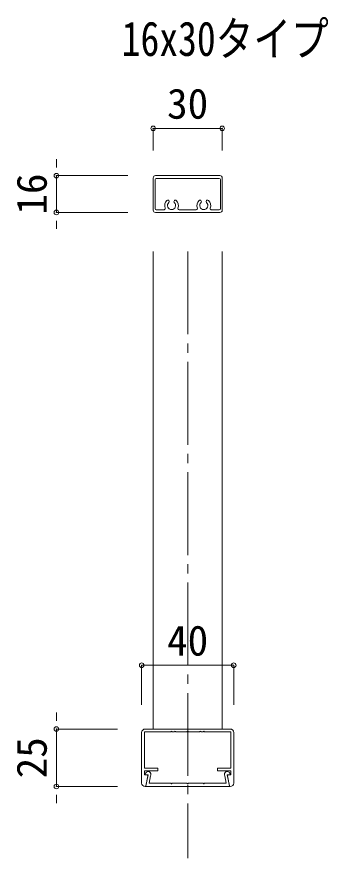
# Model space of a CAD drawing. Units: millimetres at full size. Extents: x -18823 to 1599, y -13140 to 1133.
# Drawn here: x -512.3 to -377, y -174.1 to 191.8 of the extents above; entities that cross this region are included whole.
import ezdxf
from ezdxf.enums import TextEntityAlignment as Align

# ---------------------------------------------------------------- set-up
doc = ezdxf.new("R2010")
doc.units = ezdxf.units.MM
doc.header["$LTSCALE"] = 4
doc.header["$PDMODE"] = 32
doc.header["$PDSIZE"] = 2
doc.linetypes.add('CHAIN2', pattern=[12, 9, -1, 1, -1])
for name, color, linetype, lineweight in [('0-0_0', 7, 'Continuous', 18), ('0-1_1手摺寸法', 3, 'Continuous', 18), ('0-3_3中心線', 2, 'CHAIN2', 18), ('0-4_41ｱﾙﾐ', 6, 'Continuous', 18), ('0-E_WHITE', 7, 'Continuous', 18)]:
    doc.layers.add(name, color=color, linetype=linetype, lineweight=lineweight)
doc.styles.add('ＭＳ ゴシック', font='')
doc.styles.get('ＭＳ ゴシック').set_extended_font_data('MS Gothic')

msp = doc.modelspace()

# ---------------------------------------------------------------- linework, layer by layer
at = {"layer": '0-0_0'}
msp.add_line((-420.881, -137.892), (-419.631, -137.892), dxfattribs=at)
at = {"layer": '0-1_1手摺寸法'}
for p, q in [((-453.086, 133.753), (-453.086, 143.321)), ((-453.086, 143.321), (-423.086, 143.321)), ((-426.686, 143.321), (-449.486, 143.321)), ((-423.086, 133.753), (-423.086, 143.321)), ((-495.14, 126.353), (-495.14, 129.953)), ((-464.086, 122.753), (-495.14, 122.753)), ((-495.14, 122.753), (-495.14, 106.753)), ((-495.14, 106.753), (-495.14, 122.753)), ((-464.086, 106.753), (-495.14, 106.753)), ((-495.14, 103.153), (-495.14, 99.553)), ((-458.086, -107.392), (-458.086, -90.168)), ((-418.086, -90.168), (-458.086, -90.168)), ((-454.486, -90.168), (-421.686, -90.168)), ((-418.086, -107.392), (-418.086, -90.168)), ((-495.14, -114.292), (-495.14, -110.692)), ((-468.586, -117.892), (-495.14, -117.892)), ((-495.14, -117.892), (-495.14, -142.892)), ((-495.14, -142.892), (-495.14, -117.892)), ((-468.586, -142.892), (-495.14, -142.892)), ((-495.14, -146.492), (-495.14, -150.092))]:
    msp.add_line(p, q, dxfattribs=at)
for p in [(-453.086, 143.321), (-423.086, 143.321), (-495.14, 122.753), (-495.14, 106.753), (-458.086, -90.168), (-418.086, -90.168), (-495.14, -117.892), (-495.14, -142.892)]:
    msp.add_point(p, dxfattribs=at)
at = {"layer": '0-3_3中心線'}
msp.add_line((-438.086, 89.753), (-438.086, -174.066), dxfattribs=at)
at = {"layer": '0-4_41ｱﾙﾐ'}
for p, q in [((-453.086, 121.753), (-453.086, 107.753)), ((-452.286, 108.453), (-452.286, 121.053)), ((-424.086, 122.753), (-452.086, 122.753)), ((-451.786, 121.553), (-424.386, 121.553)), ((-423.886, 121.053), (-423.886, 108.453)), ((-423.086, 107.753), (-423.086, 121.753)), ((-446.184, 111.652), (-446.311, 111.874)), ((-443.862, 111.874), (-443.99, 111.652)), ((-432.184, 111.652), (-432.311, 111.874)), ((-429.862, 111.874), (-429.99, 111.652)), ((-452.804, 107.056), (-452.783, 107.036)), ((-452.086, 106.753), (-424.086, 106.753)), ((-448.336, 107.953), (-451.786, 107.953)), ((-434.336, 107.953), (-441.837, 107.953)), ((-424.386, 107.953), (-427.837, 107.953)), ((-458.086, -119.392), (-458.086, -141.392)), ((-456.786, -119.192), (-456.786, -134.892)), ((-445.386, -119.192), (-456.786, -119.192)), ((-438.086, -117.892), (-456.586, -117.892)), ((-445.256, -118.986), (-445.386, -119.192)), ((-444.918, -118.986), (-444.786, -119.192)), ((-443.886, -119.192), (-444.786, -119.192)), ((-443.756, -118.986), (-443.886, -119.192)), ((-443.418, -118.986), (-443.286, -119.192)), ((-438.086, -117.892), (-419.586, -117.892)), ((-437.918, -118.986), (-437.786, -119.192)), ((-437.786, -119.192), (-432.886, -119.192)), ((-432.756, -118.986), (-432.886, -119.192)), ((-432.418, -118.986), (-432.286, -119.192)), ((-432.286, -119.192), (-431.386, -119.192)), ((-431.256, -118.986), (-431.386, -119.192)), ((-430.918, -118.986), (-430.786, -119.192)), ((-430.786, -119.192), (-419.386, -119.192)), ((-419.386, -119.192), (-419.386, -134.892)), ((-418.086, -119.392), (-418.086, -141.392)), ((-456.786, -134.892), (-451.086, -134.892)), ((-451.086, -134.892), (-451.086, -136.092)), ((-425.086, -134.892), (-425.086, -136.092)), ((-419.386, -134.892), (-425.086, -134.892)), ((-456.886, -136.092), (-451.086, -136.092)), ((-456.542, -137.642), (-456.542, -137.892)), ((-455.292, -137.892), (-456.542, -137.892)), ((-456.254, -142.732), (-455.358, -138.251)), ((-456.239, -142.654), (-455.292, -137.892)), ((-454.836, -141.392), (-454.217, -138.28)), ((-419.286, -136.092), (-425.086, -136.092)), ((-421.337, -141.392), (-421.956, -138.28)), ((-419.934, -142.654), (-420.881, -137.892)), ((-419.919, -142.732), (-420.815, -138.251)), ((-419.286, -137.892), (-420.52, -137.892)), ((-419.631, -137.642), (-419.631, -137.892)), ((-419.286, -136.092), (-419.286, -137.892)), ((-445.392, -141.392), (-454.836, -141.392)), ((-445.261, -141.6), (-445.392, -141.392)), ((-444.923, -141.6), (-444.792, -141.392)), ((-438.392, -141.392), (-444.792, -141.392)), ((-438.261, -141.6), (-438.392, -141.392)), ((-437.923, -141.6), (-437.792, -141.392)), ((-437.792, -141.392), (-431.392, -141.392)), ((-431.261, -141.6), (-431.392, -141.392)), ((-430.923, -141.6), (-430.792, -141.392)), ((-430.792, -141.392), (-421.299, -141.392)), ((-456.586, -142.892), (-456.45, -142.892)), ((-456.043, -142.892), (-420.13, -142.892)), ((-419.586, -142.892), (-419.722, -142.892))]:
    msp.add_line(p, q, dxfattribs=at)
for points in [[(-438.256, -118.986), (-438.386, -119.192), (-443.286, -119.192)], [(-456.886, -136.092), (-456.886, -137.892), (-455.652, -137.892)]]:
    msp.add_lwpolyline(points, dxfattribs=at)
for centre, radius, start, end in [((-452.086, 121.753), 1, 90, 180), ((-451.786, 121.053), 0.5, 90, 180), ((-424.386, 121.053), 0.5, 0, 90), ((-424.086, 121.753), 1, 0, 90), ((-445.086, 109.753), 3, 131.537, 201.804), ((-446.744, 111.624), 0.5, 30, 131.537), ((-445.086, 109.753), 1.75, 132.84, 270), ((-446.616, 111.402), 0.5, 312.84, 30), ((-445.086, 109.753), 1.75, 270, 47.16), ((-443.557, 111.402), 0.5, 150, 227.16), ((-443.429, 111.624), 0.5, 48.463, 150), ((-445.086, 109.753), 3, 338.196, 48.463), ((-431.086, 109.753), 3, 131.537, 201.804), ((-432.744, 111.624), 0.5, 30, 131.537), ((-431.086, 109.753), 1.75, 132.84, 270), ((-432.616, 111.402), 0.5, 312.84, 30), ((-431.086, 109.753), 1.75, 270, 47.16), ((-429.557, 111.402), 0.5, 150, 227.16), ((-429.429, 111.624), 0.5, 48.463, 150), ((-431.086, 109.753), 3, 338.196, 48.463), ((-452.086, 107.753), 1, 180, 270), ((-451.786, 108.453), 0.5, 180, 270), ((-448.336, 108.453), 0.5, 270, 21.804), ((-441.837, 108.453), 0.5, 158.196, 270), ((-434.336, 108.453), 0.5, 270, 21.804), ((-427.837, 108.453), 0.5, 158.196, 270), ((-424.386, 108.453), 0.5, 270, 0), ((-424.086, 107.753), 1, 270, 0), ((-456.586, -119.392), 1.5, 90, 180), ((-445.086, -119.092), 0.2, 32.334, 147.666), ((-443.586, -119.092), 0.2, 32.334, 147.666), ((-438.086, -119.092), 0.2, 90, 147.666), ((-438.086, -119.092), 0.2, 32.334, 90), ((-432.586, -119.092), 0.2, 32.334, 147.666), ((-431.086, -119.092), 0.2, 32.334, 147.666), ((-419.586, -119.392), 1.5, 0, 90), ((-455.292, -137.642), 1.25, 329.316, 180), ((-455.652, -138.192), 0.3, 348.69, 90), ((-420.881, -137.642), 1.25, 0, 210.684), ((-420.52, -138.192), 0.3, 90, 191.31), ((-456.586, -141.392), 1.5, 180, 270), ((-456.043, -142.692), 0.2, 168.753, 270), ((-445.092, -141.492), 0.2, 212.334, 270), ((-445.092, -141.492), 0.2, 270, 327.666), ((-438.092, -141.492), 0.2, 212.334, 270), ((-438.092, -141.492), 0.2, 270, 327.666), ((-431.092, -141.492), 0.2, 212.334, 270), ((-431.092, -141.492), 0.2, 270, 327.666), ((-420.13, -142.692), 0.2, 270, 11.247), ((-419.586, -141.392), 1.5, 270, 0), ((-456.45, -142.692), 0.2, 270, 348.69), ((-419.722, -142.692), 0.2, 191.31, 270)]:
    msp.add_arc(centre, radius, start, end, dxfattribs=at)
at = {"layer": '0-E_WHITE'}
for p, q in [((-453.086, 89.753), (-453.086, -117.892)), ((-423.086, 89.753), (-423.086, -117.892))]:
    msp.add_line(p, q, dxfattribs=at)

# ---------------------------------------------------------------- texts
at = {"layer": '0-0_0', "style": 'ＭＳ ゴシック', "width": 0.8}
msp.add_text('16x30タイプ', height=15.01, dxfattribs=at).set_placement((-466.757, 170.305), align=Align.BOTTOM_LEFT)
at = {"layer": '0-1_1手摺寸法', "style": 'ＭＳ ゴシック'}
for s, p in [('30', (-447.047, 143.569)), ('40', (-447.047, -89.92))]:
    msp.add_text(s, height=13.14, dxfattribs=at).set_placement(p, align=Align.BOTTOM_LEFT)
for s, p in [('16', (-495.388, 105.793)), ('25', (-495.388, -139.353))]:
    msp.add_text(s, height=13.14, rotation=90, dxfattribs=at).set_placement(p, align=Align.BOTTOM_LEFT)

doc.saveas('drawing.dxf')
